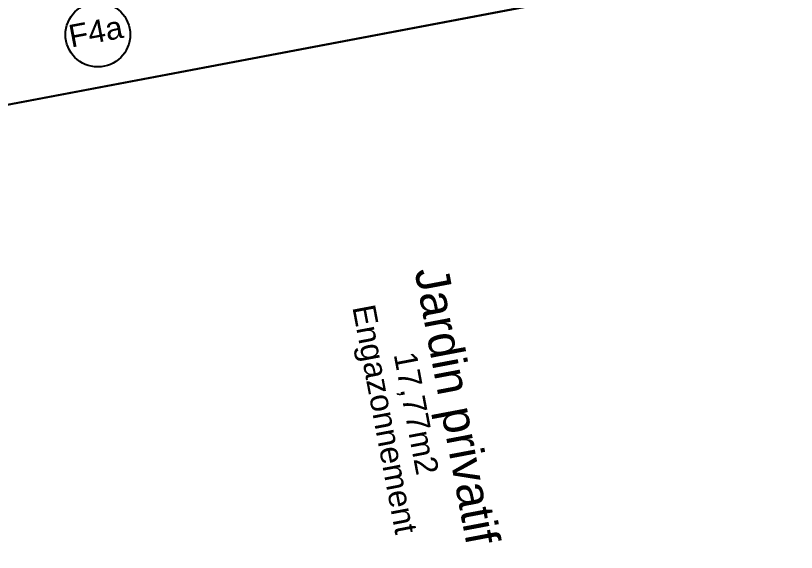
# Model space of a CAD drawing. Header units: centimetres. Extents: x 197412 to 267601, y -375791 to -305433.
# Drawn here: x 226479 to 229966, y -368971 to -366572 of the extents above; entities that cross this region are included whole.
import ezdxf

# ---------------------------------------------------------------- set-up
doc = ezdxf.new("R2010")
doc.units = ezdxf.units.CM
doc.layers.add('3-BAT C-Niveau 0', color=250, linetype='Continuous')
doc.styles.add('Helvetica', font='arial.ttf')

# ---------------------------------------------------------------- blocks, each defined once
blk = doc.blocks.new('Groupe-206-1')
at = {"insert": (14608.41, -49629.51), "char_height": 15.1309, "attachment_point": 2, "rotation": 280.7236, "line_spacing_factor": 0.834288, "style": 'Helvetica'}
blk.add_mtext('Jardin privatif\\P{\\H0.6752x;17,77m2}\\P{\\H0.6752x;Engazonnement\\P}\\P', dxfattribs=at)
blk = doc.blocks.new('Groupe-413-1')
at = {"linetype": 'Continuous'}
blk.add_circle((14440.42, -49465.15), 14.45, dxfattribs=at)
at = {"insert": (14426.61, -49461.04), "char_height": 10.087, "attachment_point": 1, "rotation": 10.7236, "line_spacing_factor": 0.834288, "style": 'Helvetica'}
blk.add_mtext('F4a', dxfattribs=at)

msp = doc.modelspace()

# ---------------------------------------------------------------- linework, layer by layer
at = {"layer": '3-BAT C-Niveau 0', "flags": 128}
for points in [[(223647.4, -366990.3), (230991.6, -365599.4), (231084.6, -366090.7), (223740.4, -367481.5)], [(224895.8, -367262.7), (230286.8, -366241.8), (230796.4, -368932.8), (225405.4, -369953.7)]]:
    msp.add_lwpolyline(points, close=True, dxfattribs=at)

# ---------------------------------------------------------------- block references
at = {"layer": '3-BAT C-Niveau 0', "xscale": 10, "yscale": 10, "zscale": 10}
for name in ['Groupe-206-1', 'Groupe-413-1']:
    msp.add_blockref(name, (82441.7, 127994.6), dxfattribs=at)

doc.saveas('drawing.dxf')
